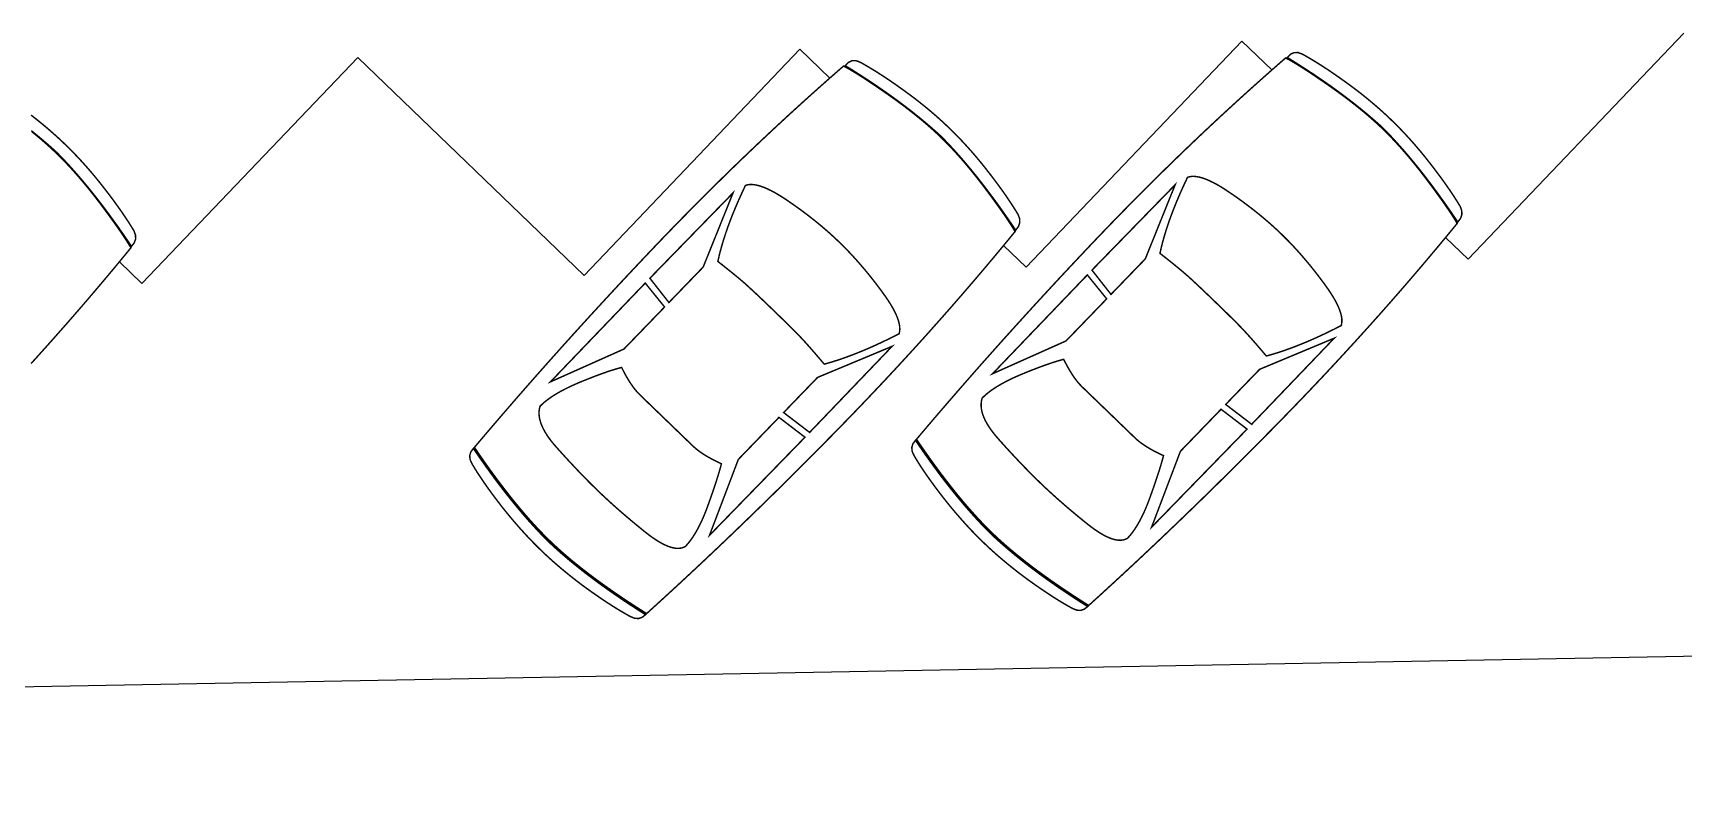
# Model space of a CAD drawing. Extents: x 346 to 515, y 162 to 297.
# Drawn here: x 414.56 to 427.01, y 176.51 to 182.15 of the extents above; entities that cross this region are included whole.
import ezdxf

# ---------------------------------------------------------------- set-up
doc = ezdxf.new("R2010")
doc.units = 0
doc.header["$LTSCALE"] = 35
for name, color, linetype in [('CAMADA_1', 7, 'CONTINUOUS'), ('LOCAÇÃO', 7, 'CONTINUOUS'), ('LPISO', 234, 'CONTINUOUS')]:
    doc.layers.add(name, color=color, linetype=linetype)

msp = doc.modelspace()

# ---------------------------------------------------------------- linework, layer by layer
at = {"layer": 'CAMADA_1', "color": 1, "linetype": 'Continuous', "const_width": 0.01109}
for points in [[(424.74125, 181.43144), (424.72469, 181.4466), (424.70792, 181.46175), (424.69094, 181.47688), (424.67376, 181.49199), (424.65637, 181.50708), (424.63877, 181.52215), (424.62097, 181.5372), (424.60296, 181.55223), (424.58475, 181.56724), (424.56633, 181.58223), (424.54772, 181.5972), (424.5289, 181.61215), (424.50988, 181.62708), (424.49066, 181.64199), (424.47124, 181.65688), (424.45162, 181.67175), (424.4318, 181.68661), (424.41178, 181.70144), (424.39157, 181.71625), (424.37116, 181.73105), (424.35055, 181.74582), (424.32975, 181.76058), (424.30875, 181.77531), (424.28756, 181.79003), (424.26618, 181.80472), (424.2446, 181.8194), (424.22283, 181.83406), (424.20087, 181.8487), (424.17872, 181.86331), (424.15639, 181.87791), (424.13385, 181.89249), (424.11114, 181.90705), (424.08823, 181.92159), (424.06514, 181.93611), (424.04186, 181.95061), (424.01839, 181.9651), (424.01839, 181.9651), (424.04217, 181.99002), (424.06893, 182.00257), (424.09884, 182.00277), (424.13208, 181.99061), (424.15144, 181.97974), (424.17119, 181.9684), (424.19131, 181.9566), (424.2118, 181.94434), (424.23266, 181.9316), (424.25388, 181.91839), (424.27546, 181.9047), (424.2974, 181.89053), (424.3197, 181.87589), (424.34235, 181.86075), (424.36534, 181.84512), (424.38869, 181.82901), (424.41237, 181.81239), (424.4364, 181.79528), (424.46077, 181.77767), (424.48247, 181.76199), (424.50397, 181.74619), (424.52527, 181.73025), (424.54637, 181.71419), (424.56727, 181.69801), (424.58798, 181.6817), (424.60847, 181.66527), (424.62876, 181.64871), (424.64885, 181.63203), (424.66873, 181.61523), (424.6884, 181.59832), (424.70786, 181.58128), (424.72712, 181.56413), (424.74616, 181.54686), (424.76499, 181.52947), (424.78361, 181.51197), (424.80201, 181.49436), (424.8204, 181.47645), (424.83864, 181.45835), (424.85674, 181.44007), (424.87472, 181.42159), (424.89255, 181.40292), (424.91026, 181.38406), (424.92784, 181.36501), (424.94529, 181.34575), (424.96262, 181.3263), (424.97983, 181.30664), (424.99692, 181.28678), (425.01388, 181.26671), (425.03074, 181.24644), (425.04748, 181.22595), (425.06411, 181.20525), (425.08063, 181.18434), (425.09704, 181.16321), (425.11549, 181.13947), (425.13343, 181.11606), (425.15086, 181.09296), (425.16778, 181.07019), (425.1842, 181.04775), (425.20012, 181.02565), (425.21554, 181.00387), (425.23046, 180.98244), (425.24489, 180.96135), (425.25884, 180.9406), (425.27229, 180.9202), (425.28527, 180.90015), (425.29776, 180.88046), (425.30977, 180.86112), (425.32131, 180.84215), (425.33294, 180.81098), (425.33393, 180.78095), (425.32411, 180.75202), (425.30333, 180.72421), (425.28753, 180.74765), (425.27176, 180.77086), (425.25599, 180.79387), (425.24024, 180.81666), (425.22451, 180.83923), (425.20878, 180.86159), (425.19307, 180.88374), (425.17738, 180.90567), (425.1617, 180.92738), (425.14602, 180.94889), (425.13036, 180.97017), (425.11471, 180.99124), (425.09908, 181.01209), (425.08344, 181.03272), (425.06783, 181.05314), (425.05221, 181.07334), (425.03661, 181.09332), (425.02102, 181.11309), (425.00543, 181.13264), (424.98985, 181.15197), (424.97428, 181.17108), (424.95872, 181.18998), (424.94316, 181.20865), (424.92761, 181.22711), (424.91206, 181.24535), (424.89652, 181.26336), (424.88098, 181.28116), (424.86544, 181.29874), (424.84991, 181.3161), (424.83438, 181.33324), (424.81886, 181.35016), (424.80333, 181.36686), (424.78781, 181.38333), (424.77229, 181.39959), (424.75677, 181.41562), (424.74125, 181.43144)], [(418.46011, 178.31733), (418.44538, 178.33167), (418.43059, 178.34632), (418.41573, 178.36126), (418.4008, 178.37651), (418.38581, 178.39206), (418.37076, 178.40791), (418.35563, 178.42406), (418.34045, 178.44052), (418.32519, 178.45728), (418.30988, 178.47433), (418.2945, 178.4917), (418.27905, 178.50936), (418.26354, 178.52733), (418.24797, 178.5456), (418.23233, 178.56417), (418.21663, 178.58305), (418.20087, 178.60223), (418.18504, 178.62171), (418.16914, 178.6415), (418.15319, 178.66159), (418.13717, 178.68198), (418.12108, 178.70268), (418.10493, 178.72368), (418.08872, 178.74499), (418.07245, 178.76659), (418.05611, 178.78851), (418.03971, 178.81073), (418.02325, 178.83325), (418.00673, 178.85607), (417.99014, 178.87921), (417.97349, 178.90264), (417.95678, 178.92638), (417.94, 178.95043), (417.92316, 178.97478), (417.90627, 178.99943), (417.88931, 179.0244), (417.88931, 179.0244), (417.90481, 179.04277), (417.92034, 179.06114), (417.9359, 179.07952), (417.95149, 179.0979), (417.9671, 179.11628), (417.98274, 179.13467), (417.99841, 179.15306), (418.0141, 179.17145), (418.02982, 179.18985), (418.04557, 179.20824), (418.06135, 179.22665), (418.07715, 179.24505), (418.09297, 179.26345), (418.10883, 179.28186), (418.12471, 179.30027), (418.14062, 179.31869), (418.15656, 179.3371), (418.17252, 179.35552), (418.1885, 179.37395), (418.20452, 179.39237), (418.22056, 179.4108), (418.23663, 179.42923), (418.25273, 179.44766), (418.26885, 179.4661), (418.285, 179.48454), (418.30117, 179.50298), (418.31738, 179.52142), (418.3336, 179.53987), (418.34986, 179.55832), (418.36614, 179.57677), (418.38245, 179.59523), (418.39878, 179.61368), (418.41515, 179.63215), (418.43153, 179.6506), (418.44795, 179.66907), (418.46439, 179.68754), (418.48086, 179.70601), (418.49735, 179.72448), (418.51388, 179.74296), (418.53042, 179.76143), (418.54699, 179.77991), (418.5636, 179.7984), (418.58022, 179.81688), (418.59688, 179.83537), (418.61356, 179.85386), (418.63026, 179.87235), (418.64699, 179.89085), (418.66376, 179.90934), (418.68054, 179.92784), (418.69735, 179.94634), (418.71419, 179.96485), (418.73106, 179.98336), (418.74795, 180.00186), (418.76486, 180.02038), (418.78181, 180.03889), (418.79878, 180.05741), (418.81578, 180.07592), (418.8328, 180.09445), (418.84985, 180.11297), (418.86692, 180.1315), (418.88403, 180.15002), (418.90116, 180.16855), (418.91831, 180.18708), (418.93549, 180.20562), (418.9527, 180.22416), (418.96993, 180.2427), (418.98719, 180.26124), (419.00448, 180.27978), (419.02179, 180.29833), (419.03913, 180.31687), (419.0565, 180.33543), (419.07388, 180.35398), (419.0913, 180.37253), (419.10874, 180.39109), (419.12622, 180.40965), (419.14371, 180.42821), (419.16123, 180.44678), (419.17878, 180.46534), (419.19635, 180.4839), (419.21395, 180.50248), (419.21395, 180.50248), (419.23115, 180.52058), (419.24835, 180.53866), (419.26556, 180.55671), (419.2828, 180.57474), (419.30005, 180.59274), (419.31731, 180.61071), (419.33459, 180.62866), (419.35188, 180.64658), (419.36919, 180.66447), (419.38651, 180.68235), (419.40384, 180.70019), (419.42119, 180.71801), (419.43856, 180.7358), (419.45593, 180.75356), (419.47333, 180.7713), (419.49074, 180.78902), (419.50816, 180.8067), (419.5256, 180.82436), (419.54305, 180.842), (419.56051, 180.85961), (419.57799, 180.87719), (419.59549, 180.89475), (419.613, 180.91228), (419.63053, 180.92978), (419.64807, 180.94726), (419.66562, 180.96472), (419.68319, 180.98214), (419.70077, 180.99954), (419.71837, 181.01692), (419.73599, 181.03427), (419.75361, 181.05159), (419.77125, 181.06889), (419.78892, 181.08616), (419.80659, 181.10341), (419.82428, 181.12063), (419.84197, 181.13782), (419.85969, 181.15499), (419.87742, 181.17214), (419.89517, 181.18925), (419.91293, 181.20634), (419.93071, 181.22341), (419.9485, 181.24045), (419.96631, 181.25746), (419.98412, 181.27445), (420.00196, 181.29141), (420.01981, 181.30834), (420.03768, 181.32526), (420.05556, 181.34214), (420.07345, 181.359), (420.09136, 181.37583), (420.10929, 181.39264), (420.12722, 181.40942), (420.14518, 181.42618), (420.16315, 181.44291), (420.18113, 181.45962), (420.19913, 181.47629), (420.21715, 181.49295), (420.23518, 181.50958), (420.25322, 181.52618), (420.27128, 181.54275), (420.28936, 181.55931), (420.30745, 181.57583), (420.32555, 181.59233), (420.34367, 181.60881), (420.3618, 181.62526), (420.37996, 181.64168), (420.39812, 181.65807), (420.4163, 181.67445), (420.43449, 181.6908), (420.4527, 181.70711), (420.47093, 181.72341), (420.48917, 181.73968), (420.50743, 181.75593), (420.52569, 181.77215), (420.54398, 181.78834), (420.56228, 181.8045), (420.5806, 181.82065), (420.59893, 181.83676), (420.61728, 181.85286), (420.63564, 181.86892), (420.65401, 181.88497), (420.67241, 181.90098), (420.67241, 181.90098), (420.68635, 181.89374), (420.70148, 181.88551), (420.71777, 181.87628), (420.73524, 181.86606), (420.75388, 181.85484), (420.77367, 181.84265), (420.79463, 181.82946), (420.81675, 181.8153), (420.84001, 181.80016), (420.86443, 181.78404), (420.89, 181.76696), (420.91671, 181.7489), (420.94456, 181.72988), (420.97356, 181.7099), (421.00368, 181.68896), (421.02668, 181.67277), (421.04936, 181.65661), (421.07173, 181.64046), (421.09378, 181.62432), (421.11552, 181.60819), (421.13695, 181.59207), (421.15806, 181.57596), (421.17886, 181.55985), (421.19935, 181.54373), (421.21952, 181.52762), (421.23938, 181.5115), (421.25892, 181.49537), (421.27816, 181.47923), (421.29707, 181.46308), (421.31568, 181.44691), (421.33397, 181.43072), (421.35195, 181.41451), (421.36961, 181.39828), (421.38696, 181.38202), (421.404, 181.36573), (421.42087, 181.34928), (421.43773, 181.3325), (421.45456, 181.31542), (421.47138, 181.29802), (421.48819, 181.28031), (421.50498, 181.2623), (421.52177, 181.24397), (421.53855, 181.22533), (421.55533, 181.20638), (421.5721, 181.18713), (421.58887, 181.16757), (421.60564, 181.1477), (421.62242, 181.12752), (421.6392, 181.10704), (421.65598, 181.08626), (421.67278, 181.06517), (421.68959, 181.04378), (421.7064, 181.02209), (421.72324, 181.00009), (421.74009, 180.9778), (421.7619, 180.94858), (421.78275, 180.92044), (421.80262, 180.89337), (421.82152, 180.86737), (421.83945, 180.84245), (421.85641, 180.81861), (421.8724, 180.79584), (421.88741, 180.77415), (421.90145, 180.75353), (421.91453, 180.73399), (421.92663, 180.71552), (421.93776, 180.69813), (421.94791, 180.68181), (421.9571, 180.66657), (421.96532, 180.6524), (421.96532, 180.6524), (421.94989, 180.63352), (421.93443, 180.61466), (421.91895, 180.59581), (421.90345, 180.57697), (421.88792, 180.55815), (421.87236, 180.53934), (421.85678, 180.52054), (421.84118, 180.50176), (421.82555, 180.48299), (421.80989, 180.46424), (421.79421, 180.4455), (421.77851, 180.42677), (421.76278, 180.40805), (421.74702, 180.38935), (421.73124, 180.37066), (421.71544, 180.35198), (421.69961, 180.33332), (421.68375, 180.31467), (421.66787, 180.29603), (421.65196, 180.27741), (421.63603, 180.2588), (421.62007, 180.24021), (421.60409, 180.22162), (421.58808, 180.20305), (421.57205, 180.1845), (421.556, 180.16595), (421.53991, 180.14742), (421.52381, 180.1289), (421.50767, 180.1104), (421.49152, 180.0919), (421.47534, 180.07342), (421.45913, 180.05496), (421.4429, 180.03651), (421.42664, 180.01807), (421.41036, 179.99964), (421.39405, 179.98122), (421.37771, 179.96282), (421.36136, 179.94443), (421.34497, 179.92606), (421.32857, 179.9077), (421.31213, 179.88935), (421.29567, 179.87101), (421.27919, 179.85268), (421.26268, 179.83437), (421.24615, 179.81607), (421.22959, 179.79778), (421.213, 179.77951), (421.19639, 179.76125), (421.17976, 179.743), (421.1631, 179.72476), (421.14641, 179.70654), (421.12971, 179.68833), (421.11297, 179.67013), (421.09621, 179.65195), (421.07943, 179.63377), (421.06262, 179.61562), (421.04578, 179.59747), (421.02892, 179.57933), (421.01204, 179.56121), (420.99513, 179.5431), (420.97819, 179.525), (420.96123, 179.50691), (420.94425, 179.48884), (420.92724, 179.47078), (420.9102, 179.45273), (420.89314, 179.43469), (420.87605, 179.41667), (420.85894, 179.39866), (420.8418, 179.38066), (420.82464, 179.36267), (420.80746, 179.3447), (420.79025, 179.32673), (420.77301, 179.30878), (420.75575, 179.29084), (420.73846, 179.27292), (420.72115, 179.255), (420.70381, 179.2371), (420.68645, 179.21921), (420.66906, 179.20133), (420.65165, 179.18347), (420.63421, 179.16562), (420.61675, 179.14777), (420.61675, 179.14777), (420.59884, 179.1295), (420.58093, 179.11126), (420.56302, 179.09305), (420.54511, 179.07485), (420.5272, 179.05669), (420.5093, 179.03855), (420.4914, 179.02044), (420.47349, 179.00236), (420.45559, 178.9843), (420.43769, 178.96627), (420.41979, 178.94826), (420.40189, 178.93028), (420.38399, 178.91233), (420.3661, 178.8944), (420.3482, 178.8765), (420.33031, 178.85863), (420.31241, 178.84078), (420.29452, 178.82296), (420.27663, 178.80516), (420.25874, 178.78739), (420.24086, 178.76965), (420.22297, 178.75194), (420.20508, 178.73425), (420.1872, 178.71659), (420.16932, 178.69895), (420.15143, 178.68135), (420.13355, 178.66376), (420.11567, 178.64621), (420.0978, 178.62868), (420.07992, 178.61118), (420.06204, 178.59371), (420.04417, 178.57626), (420.02629, 178.55884), (420.00842, 178.54144), (419.99055, 178.52408), (419.97268, 178.50674), (419.95481, 178.48942), (419.93694, 178.47213), (419.91907, 178.45487), (419.90121, 178.43764), (419.88334, 178.42044), (419.86548, 178.40326), (419.84762, 178.38611), (419.82976, 178.36898), (419.8119, 178.35188), (419.79404, 178.33481), (419.77618, 178.31777), (419.75832, 178.30075), (419.74047, 178.28377), (419.72261, 178.2668), (419.70477, 178.24987), (419.68691, 178.23296), (419.66906, 178.21608), (419.65121, 178.19923), (419.63336, 178.1824), (419.61552, 178.1656), (419.59767, 178.14883), (419.57983, 178.13209), (419.56198, 178.11537), (419.54414, 178.09868), (419.5263, 178.08202), (419.50846, 178.06539), (419.49062, 178.04878), (419.47278, 178.0322), (419.45495, 178.01565), (419.43711, 177.99912), (419.41928, 177.98263), (419.40144, 177.96615), (419.38361, 177.94972), (419.36578, 177.9333), (419.34795, 177.91691), (419.33012, 177.90055), (419.31229, 177.88422), (419.29447, 177.86792), (419.27664, 177.85164), (419.25882, 177.8354), (419.24099, 177.81917), (419.22317, 177.80298), (419.20535, 177.78682), (419.18753, 177.77068), (419.18753, 177.77068), (419.16185, 177.7869), (419.13648, 177.80306), (419.11143, 177.81916), (419.0867, 177.8352), (419.06228, 177.85118), (419.03817, 177.86711), (419.01438, 177.88297), (418.9909, 177.89878), (418.96773, 177.91452), (418.94488, 177.93021), (418.92235, 177.94584), (418.90012, 177.96141), (418.87821, 177.97692), (418.85661, 177.99237), (418.83533, 178.00776), (418.81435, 178.02309), (418.79369, 178.03836), (418.77334, 178.05358), (418.7533, 178.06874), (418.73358, 178.08383), (418.71416, 178.09887), (418.69505, 178.11385), (418.67626, 178.12876), (418.65778, 178.14362), (418.6396, 178.15842), (418.62174, 178.17317), (418.60419, 178.18785), (418.58694, 178.20247), (418.57001, 178.21704), (418.55338, 178.23154), (418.53707, 178.24598), (418.52106, 178.26037), (418.50536, 178.2747), (418.48997, 178.28897), (418.47488, 178.30318), (418.46011, 178.31733)], [(421.40828, 181.37016), (421.39172, 181.38533), (421.37495, 181.40048), (421.35797, 181.41561), (421.34079, 181.43072), (421.3234, 181.44581), (421.3058, 181.46088), (421.288, 181.47593), (421.26999, 181.49095), (421.25178, 181.50597), (421.23337, 181.52095), (421.21475, 181.53593), (421.19593, 181.55088), (421.17691, 181.56581), (421.15769, 181.58072), (421.13827, 181.59561), (421.11865, 181.61048), (421.09883, 181.62534), (421.07881, 181.64017), (421.0586, 181.65498), (421.03819, 181.66978), (421.01758, 181.68455), (420.99678, 181.6993), (420.97578, 181.71404), (420.95459, 181.72876), (420.93321, 181.74345), (420.91163, 181.75813), (420.88986, 181.77278), (420.8679, 181.78743), (420.84575, 181.80204), (420.82342, 181.81664), (420.80089, 181.83122), (420.77817, 181.84578), (420.75526, 181.86032), (420.73217, 181.87484), (420.70889, 181.88934), (420.68543, 181.90382), (420.68543, 181.90382), (420.7092, 181.92875), (420.73596, 181.9413), (420.76587, 181.9415), (420.79911, 181.92934), (420.81848, 181.91846), (420.83822, 181.90713), (420.85834, 181.89533), (420.87883, 181.88306), (420.89969, 181.87032), (420.92091, 181.85712), (420.94249, 181.84343), (420.96443, 181.82926), (420.98673, 181.81461), (421.00938, 181.79948), (421.03237, 181.78385), (421.05572, 181.76773), (421.0794, 181.75112), (421.10343, 181.73401), (421.1278, 181.71639), (421.1495, 181.70072), (421.171, 181.68491), (421.1923, 181.66898), (421.21341, 181.65292), (421.2343, 181.63674), (421.25501, 181.62043), (421.2755, 181.60399), (421.29579, 181.58744), (421.31588, 181.57076), (421.33576, 181.55396), (421.35543, 181.53704), (421.37489, 181.52001), (421.39415, 181.50286), (421.41319, 181.48559), (421.43202, 181.4682), (421.45064, 181.4507), (421.46905, 181.43309), (421.48743, 181.41518), (421.50567, 181.39708), (421.52377, 181.3788), (421.54175, 181.36032), (421.55958, 181.34165), (421.57729, 181.32279), (421.59487, 181.30374), (421.61232, 181.28448), (421.62965, 181.26502), (421.64686, 181.24537), (421.66395, 181.22551), (421.68091, 181.20544), (421.69777, 181.18517), (421.71451, 181.16468), (421.73114, 181.14398), (421.74766, 181.12307), (421.76407, 181.10194), (421.78252, 181.0782), (421.80046, 181.05478), (421.81789, 181.03169), (421.83481, 181.00892), (421.85123, 180.98648), (421.86715, 180.96438), (421.88257, 180.9426), (421.89749, 180.92117), (421.91192, 180.90008), (421.92587, 180.87933), (421.93932, 180.85893), (421.9523, 180.83888), (421.96479, 180.81918), (421.9768, 180.79985), (421.98835, 180.78087), (421.99997, 180.74971), (422.00096, 180.71967), (421.99114, 180.69075), (421.97036, 180.66294), (421.95456, 180.68638), (421.93879, 180.70959), (421.92302, 180.7326), (421.90727, 180.75538), (421.89154, 180.77796), (421.87581, 180.80032), (421.8601, 180.82247), (421.84441, 180.8444), (421.82873, 180.86611), (421.81305, 180.88761), (421.79739, 180.9089), (421.78174, 180.92996), (421.76611, 180.95081), (421.75047, 180.97145), (421.73486, 180.99187), (421.71925, 181.01207), (421.70364, 181.03205), (421.68805, 181.05182), (421.67247, 181.07137), (421.65689, 181.0907), (421.64131, 181.10981), (421.62575, 181.12871), (421.61019, 181.14738), (421.59464, 181.16584), (421.57909, 181.18407), (421.56355, 181.20209), (421.54801, 181.21989), (421.53247, 181.23747), (421.51694, 181.25483), (421.50141, 181.27197), (421.48589, 181.28889), (421.47036, 181.30558), (421.45484, 181.32206), (421.43932, 181.33832), (421.4238, 181.35435), (421.40828, 181.37016)], [(421.79308, 178.3786), (421.77835, 178.39294), (421.76356, 178.40759), (421.74869, 178.42253), (421.73377, 178.43778), (421.71878, 178.45333), (421.70372, 178.46918), (421.6886, 178.48534), (421.67342, 178.50179), (421.65816, 178.51855), (421.64285, 178.53561), (421.62747, 178.55297), (421.61202, 178.57063), (421.59651, 178.5886), (421.58094, 178.60687), (421.5653, 178.62545), (421.5496, 178.64432), (421.53384, 178.66351), (421.51801, 178.68299), (421.50211, 178.70277), (421.48616, 178.72286), (421.47014, 178.74326), (421.45405, 178.76395), (421.4379, 178.78496), (421.42169, 178.80626), (421.40542, 178.82787), (421.38908, 178.84978), (421.37268, 178.872), (421.35622, 178.89452), (421.33969, 178.91735), (421.32311, 178.94048), (421.30646, 178.96391), (421.28975, 178.98765), (421.27297, 179.0117), (421.25613, 179.03605), (421.23923, 179.0607), (421.22228, 179.08567), (421.22228, 179.08567), (421.23778, 179.10404), (421.25331, 179.12241), (421.26887, 179.14079), (421.28446, 179.15917), (421.30007, 179.17755), (421.31571, 179.19594), (421.33138, 179.21433), (421.34707, 179.23272), (421.36279, 179.25112), (421.37854, 179.26952), (421.39432, 179.28792), (421.41011, 179.30632), (421.42594, 179.32473), (421.4418, 179.34313), (421.45768, 179.36155), (421.47359, 179.37996), (421.48953, 179.39838), (421.50549, 179.4168), (421.52147, 179.43522), (421.53749, 179.45364), (421.55353, 179.47207), (421.5696, 179.4905), (421.5857, 179.50894), (421.60182, 179.52738), (421.61797, 179.54581), (421.63414, 179.56425), (421.65035, 179.5827), (421.66657, 179.60114), (421.68283, 179.61959), (421.69911, 179.63804), (421.71542, 179.6565), (421.73175, 179.67496), (421.74812, 179.69342), (421.7645, 179.71188), (421.78092, 179.73034), (421.79736, 179.74881), (421.81383, 179.76728), (421.83032, 179.78575), (421.84684, 179.80423), (421.86339, 179.82271), (421.87996, 179.84118), (421.89657, 179.85967), (421.91319, 179.87815), (421.92985, 179.89664), (421.94653, 179.91513), (421.96323, 179.93362), (421.97996, 179.95212), (421.99673, 179.97061), (422.01351, 179.98912), (422.03032, 180.00762), (422.04716, 180.02612), (422.06403, 180.04463), (422.08092, 180.06314), (422.09783, 180.08165), (422.11478, 180.10016), (422.13175, 180.11868), (422.14875, 180.1372), (422.16577, 180.15572), (422.18282, 180.17424), (422.19989, 180.19277), (422.217, 180.21129), (422.23412, 180.22983), (422.25128, 180.24836), (422.26846, 180.26689), (422.28567, 180.28543), (422.3029, 180.30397), (422.32016, 180.32251), (422.33745, 180.34106), (422.35476, 180.3596), (422.3721, 180.37815), (422.38946, 180.3967), (422.40685, 180.41525), (422.42427, 180.43381), (422.44171, 180.45236), (422.45918, 180.47092), (422.47668, 180.48948), (422.4942, 180.50805), (422.51175, 180.52661), (422.52932, 180.54518), (422.54692, 180.56375), (422.54692, 180.56375), (422.56411, 180.58185), (422.58132, 180.59993), (422.59853, 180.61798), (422.61577, 180.63601), (422.63302, 180.65401), (422.65028, 180.67198), (422.66756, 180.68993), (422.68485, 180.70785), (422.70215, 180.72575), (422.71948, 180.74362), (422.73681, 180.76146), (422.75416, 180.77928), (422.77153, 180.79707), (422.7889, 180.81484), (422.8063, 180.83257), (422.82371, 180.85029), (422.84113, 180.86798), (422.85857, 180.88564), (422.87602, 180.90327), (422.89348, 180.92088), (422.91096, 180.93846), (422.92846, 180.95602), (422.94597, 180.97355), (422.96349, 180.99105), (422.98104, 181.00853), (422.99859, 181.02599), (423.01616, 181.04341), (423.03374, 181.06082), (423.05134, 181.07819), (423.06895, 181.09554), (423.08658, 181.11286), (423.10422, 181.13016), (423.12188, 181.14743), (423.13956, 181.16468), (423.15725, 181.1819), (423.17494, 181.19909), (423.19266, 181.21626), (423.21039, 181.23341), (423.22814, 181.25052), (423.2459, 181.26761), (423.26368, 181.28468), (423.28147, 181.30172), (423.29927, 181.31873), (423.31709, 181.33572), (423.33493, 181.35268), (423.35278, 181.36962), (423.37065, 181.38653), (423.38853, 181.40341), (423.40642, 181.42027), (423.42433, 181.4371), (423.44226, 181.45391), (423.46019, 181.47069), (423.47815, 181.48745), (423.49612, 181.50418), (423.5141, 181.52089), (423.5321, 181.53757), (423.55012, 181.55422), (423.56814, 181.57085), (423.58619, 181.58745), (423.60425, 181.60403), (423.62232, 181.62058), (423.64042, 181.6371), (423.65852, 181.6536), (423.67664, 181.67008), (423.69477, 181.68653), (423.71293, 181.70295), (423.73109, 181.71935), (423.74927, 181.73572), (423.76746, 181.75207), (423.78567, 181.76839), (423.8039, 181.78468), (423.82214, 181.80095), (423.8404, 181.8172), (423.85866, 181.83342), (423.87695, 181.84961), (423.89525, 181.86578), (423.91357, 181.88192), (423.9319, 181.89804), (423.95025, 181.91413), (423.96861, 181.9302), (423.98698, 181.94624), (424.00538, 181.96225), (424.00538, 181.96225), (424.01932, 181.95502), (424.03445, 181.94678), (424.05074, 181.93755), (424.06821, 181.92733), (424.08685, 181.91612), (424.10664, 181.90392), (424.1276, 181.89073), (424.14972, 181.87657), (424.17298, 181.86143), (424.1974, 181.84532), (424.22297, 181.82823), (424.24968, 181.81017), (424.27753, 181.79115), (424.30653, 181.77117), (424.33665, 181.75023), (424.35965, 181.73405), (424.38233, 181.71788), (424.4047, 181.70173), (424.42675, 181.68559), (424.44849, 181.66947), (424.46992, 181.65335), (424.49103, 181.63723), (424.51183, 181.62112), (424.53232, 181.60501), (424.55249, 181.58889), (424.57235, 181.57277), (424.59189, 181.55664), (424.61112, 181.5405), (424.63004, 181.52435), (424.64865, 181.50818), (424.66694, 181.49199), (424.68492, 181.47579), (424.70258, 181.45955), (424.71993, 181.4433), (424.73697, 181.42701), (424.75384, 181.41055), (424.7707, 181.39378), (424.78753, 181.37669), (424.80435, 181.35929), (424.82116, 181.34159), (424.83795, 181.32357), (424.85474, 181.30524), (424.87152, 181.2866), (424.8883, 181.26765), (424.90507, 181.2484), (424.92184, 181.22884), (424.93861, 181.20897), (424.95539, 181.1888), (424.97217, 181.16831), (424.98895, 181.14753), (425.00575, 181.12644), (425.02256, 181.10506), (425.03937, 181.08336), (425.05621, 181.06137), (425.07306, 181.03907), (425.09487, 181.00985), (425.11572, 180.98171), (425.13559, 180.95464), (425.15449, 180.92864), (425.17242, 180.90373), (425.18938, 180.87988), (425.20537, 180.85711), (425.22038, 180.83542), (425.23442, 180.8148), (425.2475, 180.79526), (425.2596, 180.77679), (425.27073, 180.7594), (425.28088, 180.74308), (425.29007, 180.72784), (425.29829, 180.71367), (425.29829, 180.71367), (425.28285, 180.69479), (425.2674, 180.67593), (425.25192, 180.65708), (425.23641, 180.63825), (425.22089, 180.61942), (425.20533, 180.60061), (425.18975, 180.58182), (425.17415, 180.56304), (425.15852, 180.54427), (425.14286, 180.52551), (425.12718, 180.50677), (425.11148, 180.48804), (425.09575, 180.46932), (425.07999, 180.45062), (425.06421, 180.43193), (425.04841, 180.41326), (425.03258, 180.39459), (425.01672, 180.37594), (425.00084, 180.35731), (424.98493, 180.33869), (424.969, 180.32008), (424.95304, 180.30148), (424.93706, 180.28289), (424.92105, 180.26432), (424.90502, 180.24577), (424.88897, 180.22722), (424.87288, 180.20869), (424.85677, 180.19017), (424.84064, 180.17167), (424.82449, 180.15318), (424.80831, 180.1347), (424.7921, 180.11623), (424.77587, 180.09778), (424.75961, 180.07934), (424.74333, 180.06091), (424.72702, 180.0425), (424.71068, 180.0241), (424.69433, 180.00571), (424.67794, 179.98733), (424.66154, 179.96897), (424.6451, 179.95062), (424.62864, 179.93228), (424.61216, 179.91396), (424.59565, 179.89564), (424.57912, 179.87734), (424.56255, 179.85906), (424.54597, 179.84079), (424.52936, 179.82252), (424.51273, 179.80427), (424.49607, 179.78604), (424.47938, 179.76781), (424.46268, 179.7496), (424.44594, 179.73141), (424.42918, 179.71322), (424.4124, 179.69505), (424.39559, 179.67689), (424.37875, 179.65874), (424.36189, 179.6406), (424.34501, 179.62248), (424.3281, 179.60437), (424.31116, 179.58627), (424.2942, 179.56818), (424.27722, 179.55011), (424.26021, 179.53205), (424.24317, 179.514), (424.22611, 179.49597), (424.20902, 179.47794), (424.19191, 179.45993), (424.17477, 179.44193), (424.15761, 179.42394), (424.14042, 179.40597), (424.12322, 179.38801), (424.10598, 179.37005), (424.08872, 179.35212), (424.07143, 179.33419), (424.05412, 179.31628), (424.03678, 179.29837), (424.01942, 179.28049), (424.00203, 179.26261), (423.98462, 179.24474), (423.96718, 179.22689), (423.94972, 179.20905), (423.94972, 179.20905), (423.93181, 179.19078), (423.9139, 179.17253), (423.89599, 179.15432), (423.87808, 179.13613), (423.86017, 179.11797), (423.84227, 179.09983), (423.82437, 179.08172), (423.80646, 179.06363), (423.78856, 179.04557), (423.77066, 179.02754), (423.75276, 179.00953), (423.73486, 178.99155), (423.71696, 178.9736), (423.69907, 178.95567), (423.68117, 178.93777), (423.66328, 178.9199), (423.64538, 178.90205), (423.62749, 178.88423), (423.6096, 178.86644), (423.59171, 178.84867), (423.57383, 178.83093), (423.55594, 178.81321), (423.53805, 178.79552), (423.52017, 178.77786), (423.50229, 178.76022), (423.4844, 178.74262), (423.46652, 178.72504), (423.44864, 178.70748), (423.43077, 178.68995), (423.41289, 178.67245), (423.39501, 178.65498), (423.37714, 178.63753), (423.35926, 178.62011), (423.34139, 178.60272), (423.32352, 178.58535), (423.30565, 178.56801), (423.28778, 178.5507), (423.26991, 178.53341), (423.25204, 178.51615), (423.23418, 178.49892), (423.21631, 178.48171), (423.19845, 178.46453), (423.18059, 178.44738), (423.16273, 178.43025), (423.14487, 178.41316), (423.12701, 178.39609), (423.10915, 178.37904), (423.09129, 178.36203), (423.07344, 178.34504), (423.05558, 178.32808), (423.03774, 178.31114), (423.01988, 178.29423), (423.00203, 178.27735), (422.98418, 178.2605), (422.96633, 178.24367), (422.94849, 178.22688), (422.93064, 178.2101), (422.9128, 178.19336), (422.89495, 178.17664), (422.87711, 178.15995), (422.85927, 178.14329), (422.84143, 178.12666), (422.82359, 178.11005), (422.80575, 178.09347), (422.78792, 178.07692), (422.77008, 178.0604), (422.75224, 178.0439), (422.73441, 178.02743), (422.71658, 178.01099), (422.69875, 177.99457), (422.68092, 177.97818), (422.66309, 177.96183), (422.64526, 177.9455), (422.62744, 177.92919), (422.60961, 177.91291), (422.59179, 177.89667), (422.57396, 177.88044), (422.55614, 177.86425), (422.53832, 177.84809), (422.5205, 177.83195), (422.5205, 177.83195), (422.49482, 177.84817), (422.46945, 177.86433), (422.4444, 177.88043), (422.41967, 177.89647), (422.39524, 177.91245), (422.37114, 177.92838), (422.34735, 177.94424), (422.32387, 177.96005), (422.3007, 177.97579), (422.27785, 177.99148), (422.25531, 178.00711), (422.23309, 178.02268), (422.21118, 178.03819), (422.18958, 178.05364), (422.1683, 178.06903), (422.14732, 178.08436), (422.12666, 178.09964), (422.10631, 178.11485), (422.08627, 178.13001), (422.06654, 178.1451), (422.04713, 178.16014), (422.02802, 178.17512), (422.00923, 178.19004), (421.99075, 178.20489), (421.97257, 178.2197), (421.95471, 178.23444), (421.93716, 178.24912), (421.91991, 178.26374), (421.90298, 178.27831), (421.88635, 178.29281), (421.87003, 178.30726), (421.85403, 178.32165), (421.83833, 178.33597), (421.82294, 178.35024), (421.80785, 178.36445), (421.79308, 178.3786)], [(414.54747, 181.53038), (414.56837, 181.51419), (414.58907, 181.49788), (414.60956, 181.48145), (414.62985, 181.46489), (414.64994, 181.44822), (414.66982, 181.43142), (414.68949, 181.4145), (414.70895, 181.39746), (414.72821, 181.38031), (414.74725, 181.36304), (414.76608, 181.34565), (414.7847, 181.32816), (414.80311, 181.31054), (414.82149, 181.29263), (414.83973, 181.27453), (414.85784, 181.25625), (414.87581, 181.23777), (414.89364, 181.21911), (414.91135, 181.20025), (414.92893, 181.18119), (414.94638, 181.16194), (414.96371, 181.14248), (414.98092, 181.12283), (414.99801, 181.10296), (415.01497, 181.08289), (415.03183, 181.06262), (415.04857, 181.04213), (415.0652, 181.02144), (415.08172, 181.00052), (415.09813, 180.97939), (415.11658, 180.95566), (415.13452, 180.93224), (415.15195, 180.90914), (415.16887, 180.88638), (415.1853, 180.86394), (415.20121, 180.84183), (415.21663, 180.82006), (415.23155, 180.79862), (415.24599, 180.77753), (415.25993, 180.75678), (415.27338, 180.73638), (415.28636, 180.71633), (415.29885, 180.69664), (415.31087, 180.6773), (415.32241, 180.65833), (415.33403, 180.62717), (415.33502, 180.59713), (415.3252, 180.56821), (415.30442, 180.5404), (415.28863, 180.56383), (415.27285, 180.58705), (415.25708, 180.61005), (415.24133, 180.63284), (415.2256, 180.65542), (415.20988, 180.67778), (415.19417, 180.69992), (415.17847, 180.72185), (415.16279, 180.74357), (415.14711, 180.76507), (415.13145, 180.78635), (415.11581, 180.80742), (415.10017, 180.82827), (415.08453, 180.8489), (415.06892, 180.86932), (415.05331, 180.88952), (415.0377, 180.90951), (415.02211, 180.92927), (415.00653, 180.94882), (414.99095, 180.96815), (414.97537, 180.98727), (414.95981, 181.00616), (414.94425, 181.02484), (414.9287, 181.04329), (414.91315, 181.06153), (414.89761, 181.07955), (414.88207, 181.09735), (414.86653, 181.11492), (414.851, 181.13229), (414.83548, 181.14942), (414.81995, 181.16634), (414.80442, 181.18304), (414.7889, 181.19951), (414.77338, 181.21577), (414.75786, 181.2318), (414.74234, 181.24762)], [(414.55358, 181.40507), (414.57344, 181.38895), (414.59298, 181.37282), (414.61222, 181.35669), (414.63113, 181.34053), (414.64974, 181.32436), (414.66803, 181.30818), (414.68601, 181.29197), (414.70367, 181.27574), (414.72102, 181.25948), (414.73806, 181.24319), (414.75493, 181.22673), (414.77179, 181.20996), (414.78862, 181.19288), (414.80544, 181.17548), (414.82225, 181.15777), (414.83904, 181.13975), (414.85583, 181.12142), (414.87261, 181.10278), (414.88939, 181.08384), (414.90616, 181.06458), (414.92293, 181.04502), (414.9397, 181.02515), (414.95648, 181.00498), (414.97326, 180.9845), (414.99005, 180.96372), (415.00684, 180.94263), (415.02365, 180.92124), (415.04047, 180.89954), (415.0573, 180.87755), (415.07415, 180.85525), (415.09596, 180.82603), (415.11681, 180.79789), (415.13668, 180.77082), (415.15558, 180.74483), (415.17351, 180.71991), (415.19047, 180.69607), (415.20646, 180.6733), (415.22147, 180.6516), (415.23551, 180.63099), (415.24859, 180.61144), (415.26069, 180.59297), (415.27182, 180.57558), (415.28197, 180.55926), (415.29116, 180.54402), (415.29938, 180.52985), (415.29938, 180.52985), (415.28395, 180.51098), (415.26849, 180.49211), (415.25301, 180.47327), (415.23751, 180.45443), (415.22198, 180.4356), (415.20642, 180.41679), (415.19084, 180.398), (415.17524, 180.37922), (415.15961, 180.36045), (415.14395, 180.34169), (415.12827, 180.32295), (415.11257, 180.30422), (415.09684, 180.28551), (415.08108, 180.2668), (415.0653, 180.24811), (415.0495, 180.22944), (415.03367, 180.21078), (415.01781, 180.19213), (415.00193, 180.17349), (414.98602, 180.15487), (414.97009, 180.13626), (414.95413, 180.11766), (414.93815, 180.09908), (414.92215, 180.08051), (414.90611, 180.06195), (414.89006, 180.04341), (414.87398, 180.02487), (414.85787, 180.00636), (414.84174, 179.98785), (414.82558, 179.96936), (414.8094, 179.95088), (414.79319, 179.93241), (414.77696, 179.91396), (414.7607, 179.89552), (414.74442, 179.8771), (414.72811, 179.85868), (414.71178, 179.84028), (414.69542, 179.82189), (414.67903, 179.80351), (414.66263, 179.78515), (414.64619, 179.7668), (414.62974, 179.74846), (414.61325, 179.73014), (414.59674, 179.71183), (414.58021, 179.69353), (414.56365, 179.67524), (414.54706, 179.65697)], [(414.74234, 181.24762), (414.72578, 181.26278), (414.70901, 181.27794), (414.69203, 181.29306), (414.67485, 181.30817), (414.65746, 181.32326), (414.63986, 181.33833), (414.62206, 181.35338), (414.60405, 181.36841), (414.58584, 181.38342), (414.56743, 181.39841), (414.54881, 181.41338)], [(420.14257, 180.05952), (420.17044, 180.03256), (420.19661, 180.00713), (420.22111, 179.98322), (420.24394, 179.96081), (420.26511, 179.93991), (420.28463, 179.92049), (420.30252, 179.90254), (420.31879, 179.88607), (420.33344, 179.87104), (420.34648, 179.85747), (420.35932, 179.84384), (420.37332, 179.82867), (420.38849, 179.81196), (420.40483, 179.79373), (420.42232, 179.77396), (420.44096, 179.75267), (420.46074, 179.72986), (420.48167, 179.70555), (420.50373, 179.67972), (420.52692, 179.65239), (420.54814, 179.65826), (420.56956, 179.66445), (420.59117, 179.67095), (420.61296, 179.67778), (420.63495, 179.68493), (420.65713, 179.6924), (420.6795, 179.70019), (420.70207, 179.70831), (420.72483, 179.71674), (420.74779, 179.72549), (420.77096, 179.73457), (420.79432, 179.74397), (420.81789, 179.75369), (420.84166, 179.76372), (420.86564, 179.77408), (420.88983, 179.78476), (420.91422, 179.79577), (420.93883, 179.80709), (420.96365, 179.81874), (420.98868, 179.8307), (421.01393, 179.84299), (421.03939, 179.8556), (421.06507, 179.86853), (421.09098, 179.88178), (421.09483, 179.89746), (421.09645, 179.91454), (421.09583, 179.93304), (421.09297, 179.95296), (421.08784, 179.97429), (421.08045, 179.99704), (421.07078, 180.0212), (421.05882, 180.04677), (421.04456, 180.07375), (421.028, 180.10216), (421.00912, 180.13197), (420.98792, 180.1632), (420.96438, 180.19584), (420.94772, 180.2185), (420.93099, 180.24087), (420.9142, 180.26292), (420.89735, 180.28467), (420.88044, 180.30611), (420.86348, 180.32724), (420.84646, 180.34806), (420.82939, 180.36857), (420.81227, 180.38877), (420.79511, 180.40866), (420.7779, 180.42824), (420.76065, 180.4475), (420.74337, 180.46645), (420.72604, 180.48508), (420.70868, 180.5034), (420.69129, 180.5214), (420.67386, 180.53909), (420.65641, 180.55645), (420.63893, 180.5735), (420.63893, 180.5735), (420.62102, 180.59063), (420.60284, 180.60767), (420.58438, 180.62464), (420.56563, 180.64154), (420.54661, 180.65836), (420.5273, 180.6751), (420.5077, 180.69178), (420.48781, 180.70838), (420.46763, 180.72491), (420.44716, 180.74137), (420.42638, 180.75776), (420.40531, 180.77408), (420.38394, 180.79034), (420.36226, 180.80652), (420.34028, 180.82264), (420.31799, 180.83869), (420.29539, 180.85468), (420.27248, 180.8706), (420.24925, 180.88645), (420.24925, 180.88645), (420.216, 180.90866), (420.18421, 180.9286), (420.1539, 180.94629), (420.12506, 180.96173), (420.09771, 180.97492), (420.07184, 180.98588), (420.04746, 180.9946), (420.02458, 181.0011), (420.0032, 181.00537), (419.98332, 181.00742), (419.96495, 181.00725), (419.94809, 181.00488), (419.93275, 181.0003), (419.92, 180.97352), (419.90761, 180.947), (419.89558, 180.92074), (419.88391, 180.89474), (419.87259, 180.86899), (419.86163, 180.8435), (419.85103, 180.81826), (419.84078, 180.79327), (419.83089, 180.76854), (419.82135, 180.74405), (419.81217, 180.71981), (419.80334, 180.69582), (419.79487, 180.67208), (419.78675, 180.64858), (419.77899, 180.62533), (419.77157, 180.60232), (419.76451, 180.57956), (419.75781, 180.55703), (419.75145, 180.53475), (419.74545, 180.5127), (419.73979, 180.49089), (419.73449, 180.46932), (419.72954, 180.44798), (419.72494, 180.42688), (419.75523, 180.40308), (419.78369, 180.38054), (419.8103, 180.35928), (419.83507, 180.3393), (419.85798, 180.3206), (419.87901, 180.3032), (419.89818, 180.2871), (419.91547, 180.27231), (419.93087, 180.25884), (419.94494, 180.24622), (419.9606, 180.23197), (419.97785, 180.21608), (419.99668, 180.19857), (420.01709, 180.17942), (420.03907, 180.15866), (420.06261, 180.13628), (420.08771, 180.1123), (420.11437, 180.08671), (420.14257, 180.05952)], [(423.17259, 181.00593), (422.54521, 180.36159), (422.68868, 180.17852), (422.94713, 180.44614), (423.17259, 181.00593)], [(423.47554, 180.1208), (423.50341, 180.09384), (423.52958, 180.06841), (423.55408, 180.04449), (423.57691, 180.02209), (423.59808, 180.00118), (423.6176, 179.98176), (423.63549, 179.96382), (423.65176, 179.94734), (423.6664, 179.93232), (423.67945, 179.91874), (423.69228, 179.90512), (423.70629, 179.88995), (423.72146, 179.87324), (423.7378, 179.855), (423.75529, 179.83523), (423.77393, 179.81395), (423.79371, 179.79114), (423.81464, 179.76682), (423.8367, 179.74099), (423.85989, 179.71367), (423.88111, 179.71953), (423.90253, 179.72572), (423.92414, 179.73223), (423.94593, 179.73906), (423.96792, 179.7462), (423.9901, 179.75368), (424.01247, 179.76147), (424.03504, 179.76958), (424.0578, 179.77801), (424.08076, 179.78677), (424.10393, 179.79584), (424.12729, 179.80524), (424.15086, 179.81496), (424.17463, 179.825), (424.19861, 179.83535), (424.22279, 179.84604), (424.24719, 179.85704), (424.2718, 179.86836), (424.29662, 179.88001), (424.32165, 179.89198), (424.3469, 179.90426), (424.37236, 179.91687), (424.39804, 179.92981), (424.42395, 179.94306), (424.4278, 179.95873), (424.42942, 179.97581), (424.4288, 179.99432), (424.42594, 180.01423), (424.42081, 180.03556), (424.41342, 180.05831), (424.40375, 180.08247), (424.39179, 180.10804), (424.37753, 180.13503), (424.36097, 180.16343), (424.34209, 180.19324), (424.32089, 180.22447), (424.29735, 180.25711), (424.28069, 180.27978), (424.26396, 180.30214), (424.24717, 180.3242), (424.23032, 180.34594), (424.21341, 180.36738), (424.19645, 180.38851), (424.17943, 180.40933), (424.16236, 180.42984), (424.14524, 180.45004), (424.12808, 180.46993), (424.11087, 180.48951), (424.09362, 180.50877), (424.07634, 180.52772), (424.05901, 180.54635), (424.04165, 180.56467), (424.02425, 180.58267), (424.00683, 180.60036), (423.98938, 180.61773), (423.9719, 180.63477), (423.9719, 180.63477), (423.95399, 180.6519), (423.93581, 180.66894), (423.91735, 180.68591), (423.8986, 180.70281), (423.87958, 180.71963), (423.86027, 180.73638), (423.84067, 180.75305), (423.82078, 180.76965), (423.8006, 180.78618), (423.78013, 180.80264), (423.75935, 180.81903), (423.73828, 180.83536), (423.71691, 180.85161), (423.69523, 180.86779), (423.67325, 180.88391), (423.65096, 180.89996), (423.62836, 180.91595), (423.60544, 180.93187), (423.58222, 180.94773), (423.58222, 180.94773), (423.54897, 180.96993), (423.51718, 180.98987), (423.48687, 181.00756), (423.45803, 181.023), (423.43068, 181.0362), (423.40481, 181.04716), (423.38043, 181.05588), (423.35755, 181.06237), (423.33617, 181.06664), (423.31629, 181.06869), (423.29791, 181.06853), (423.28106, 181.06615), (423.26572, 181.06157), (423.25297, 181.03479), (423.24058, 181.00828), (423.22855, 180.98202), (423.21688, 180.95601), (423.20556, 180.93027), (423.1946, 180.90477), (423.184, 180.87953), (423.17375, 180.85455), (423.16386, 180.82981), (423.15432, 180.80532), (423.14514, 180.78108), (423.13631, 180.7571), (423.12784, 180.73336), (423.11972, 180.70986), (423.11196, 180.68661), (423.10454, 180.6636), (423.09748, 180.64083), (423.09078, 180.61831), (423.08442, 180.59602), (423.07842, 180.57397), (423.07276, 180.55216), (423.06746, 180.53059), (423.06251, 180.50925), (423.05791, 180.48815), (423.0882, 180.46435), (423.11666, 180.44181), (423.14327, 180.42055), (423.16804, 180.40057), (423.19095, 180.38188), (423.21198, 180.36448), (423.23115, 180.34838), (423.24844, 180.33358), (423.26384, 180.32011), (423.27791, 180.3075), (423.29357, 180.29325), (423.31082, 180.27736), (423.32965, 180.25984), (423.35006, 180.2407), (423.37204, 180.21993), (423.39558, 180.19756), (423.42068, 180.17357), (423.44734, 180.14798), (423.47554, 180.1208)], [(419.83962, 180.94465), (419.21224, 180.30032), (419.35571, 180.11724), (419.61416, 180.38486), (419.83962, 180.94465)], [(419.01682, 179.76632), (419.3232, 180.08357), (419.17716, 180.26399), (418.46267, 179.51881), (419.01682, 179.76632)], [(422.34979, 179.82759), (422.65616, 180.14485), (422.51013, 180.32526), (421.79564, 179.58008), (422.34979, 179.82759)], [(423.80936, 179.61346), (423.55348, 179.3485), (423.74951, 179.19858), (424.37158, 179.84805), (423.80936, 179.61346)], [(420.47639, 179.55219), (420.22051, 179.28723), (420.41654, 179.13731), (421.03861, 179.78678), (420.47639, 179.55219)], [(418.82381, 178.69394), (418.83995, 178.67846), (418.85647, 178.66279), (418.87336, 178.64696), (418.89064, 178.63095), (418.9083, 178.61477), (418.92635, 178.59841), (418.94479, 178.58188), (418.96362, 178.56517), (418.98285, 178.54828), (419.00247, 178.53122), (419.0225, 178.51397), (419.04293, 178.49654), (419.06377, 178.47894), (419.08502, 178.46115), (419.10668, 178.44318), (419.12875, 178.42502), (419.15125, 178.40668), (419.17416, 178.38816), (419.20533, 178.36386), (419.23521, 178.34216), (419.26382, 178.32304), (419.29114, 178.30654), (419.31718, 178.29264), (419.34193, 178.28137), (419.36541, 178.27273), (419.3876, 178.26674), (419.40851, 178.26339), (419.42813, 178.26271), (419.44646, 178.2647), (419.46352, 178.26937), (419.47929, 178.27673), (419.47929, 178.27673), (419.49306, 178.29171), (419.5067, 178.30801), (419.5202, 178.32565), (419.53356, 178.34461), (419.54677, 178.3649), (419.55981, 178.38652), (419.57268, 178.40946), (419.58536, 178.43374), (419.59786, 178.45934), (419.61015, 178.48626), (419.62223, 178.51451), (419.63409, 178.54409), (419.64572, 178.57499), (419.65698, 178.60607), (419.66773, 178.63618), (419.67796, 178.6653), (419.68768, 178.69343), (419.69688, 178.72057), (419.70556, 178.7467), (419.71371, 178.77182), (419.72135, 178.79593), (419.72845, 178.81901), (419.73502, 178.84106), (419.74107, 178.86206), (419.74658, 178.88202), (419.75155, 178.90093), (419.75155, 178.90093), (419.72006, 178.91574), (419.69055, 178.93052), (419.66301, 178.94528), (419.63743, 178.95999), (419.6138, 178.97468), (419.59209, 178.98934), (419.5723, 179.00397), (419.55441, 179.01857), (419.53841, 179.03313), (419.52421, 179.04684), (419.50873, 179.06179), (419.49197, 179.07798), (419.47391, 179.09542), (419.45456, 179.11411), (419.4339, 179.13406), (419.41194, 179.15527), (419.38866, 179.17775), (419.36406, 179.2015), (419.33814, 179.22653), (419.31244, 179.25136), (419.28796, 179.275), (419.26471, 179.29745), (419.24271, 179.3187), (419.22194, 179.33875), (419.20243, 179.35759), (419.18417, 179.37523), (419.16717, 179.39164), (419.15144, 179.40684), (419.13698, 179.4208), (419.13698, 179.4208), (419.12186, 179.43629), (419.10667, 179.45364), (419.09141, 179.47286), (419.07609, 179.49396), (419.06073, 179.51692), (419.04535, 179.54176), (419.02996, 179.56846), (419.01457, 179.59704), (418.9992, 179.62749), (418.97991, 179.62241), (418.95968, 179.61667), (418.9385, 179.61027), (418.91638, 179.60323), (418.89333, 179.59556), (418.86934, 179.58725), (418.84441, 179.57833), (418.81855, 179.56878), (418.79177, 179.55863), (418.76405, 179.54787), (418.73542, 179.53652), (418.70585, 179.52459), (418.67537, 179.51207), (418.64526, 179.49902), (418.61639, 179.48586), (418.58878, 179.47261), (418.56245, 179.45925), (418.53738, 179.44579), (418.5136, 179.43222), (418.49113, 179.41856), (418.46995, 179.4048), (418.45009, 179.39094), (418.43156, 179.37697), (418.41435, 179.36291), (418.3985, 179.34874), (418.38399, 179.33447), (418.3794, 179.31579), (418.37692, 179.29653), (418.37656, 179.2767), (418.37832, 179.25629), (418.38219, 179.2353), (418.38818, 179.21373), (418.39629, 179.19159), (418.40651, 179.16887), (418.41885, 179.14557), (418.43331, 179.1217), (418.44989, 179.09726), (418.46858, 179.07223), (418.48939, 179.04663), (418.51231, 179.02045), (418.51231, 179.02045), (418.53184, 178.99866), (418.55121, 178.9772), (418.57044, 178.95605), (418.58952, 178.93523), (418.60844, 178.91473), (418.62721, 178.89456), (418.64584, 178.8747), (418.66431, 178.85517), (418.68263, 178.83597), (418.70081, 178.81709), (418.71883, 178.79853), (418.73671, 178.78029), (418.75443, 178.76237), (418.772, 178.74478), (418.78942, 178.72751), (418.80669, 178.71057), (418.82381, 178.69394)], [(422.15678, 178.75522), (422.17292, 178.73973), (422.18944, 178.72406), (422.20633, 178.70823), (422.22361, 178.69222), (422.24127, 178.67604), (422.25932, 178.65968), (422.27776, 178.64315), (422.29659, 178.62644), (422.31582, 178.60955), (422.33544, 178.59249), (422.35547, 178.57524), (422.3759, 178.55782), (422.39674, 178.54021), (422.41799, 178.52242), (422.43965, 178.50445), (422.46172, 178.48629), (422.48422, 178.46795), (422.50713, 178.44943), (422.5383, 178.42514), (422.56818, 178.40343), (422.59679, 178.38432), (422.62411, 178.36781), (422.65015, 178.35391), (422.6749, 178.34264), (422.69838, 178.33401), (422.72057, 178.32801), (422.74147, 178.32467), (422.76109, 178.32398), (422.77943, 178.32597), (422.79649, 178.33064), (422.81226, 178.338), (422.81226, 178.338), (422.82603, 178.35298), (422.83967, 178.36929), (422.85317, 178.38692), (422.86653, 178.40589), (422.87974, 178.42618), (422.89278, 178.44779), (422.90565, 178.47074), (422.91833, 178.49501), (422.93083, 178.52061), (422.94312, 178.54753), (422.9552, 178.57578), (422.96706, 178.60536), (422.97869, 178.63626), (422.98995, 178.66734), (423.0007, 178.69745), (423.01093, 178.72657), (423.02065, 178.7547), (423.02985, 178.78184), (423.03853, 178.80798), (423.04668, 178.8331), (423.05432, 178.8572), (423.06142, 178.88028), (423.06799, 178.90233), (423.07404, 178.92333), (423.07955, 178.94329), (423.08452, 178.9622), (423.08452, 178.9622), (423.05303, 178.97701), (423.02352, 178.99179), (422.99598, 179.00655), (422.9704, 179.02127), (422.94677, 179.03596), (422.92506, 179.05061), (422.90527, 179.06525), (422.88738, 179.07984), (422.87138, 179.0944), (422.85718, 179.10812), (422.8417, 179.12306), (422.82494, 179.13925), (422.80688, 179.15669), (422.78753, 179.17538), (422.76687, 179.19533), (422.7449, 179.21654), (422.72163, 179.23902), (422.69703, 179.26277), (422.67111, 179.28781), (422.64541, 179.31263), (422.62093, 179.33627), (422.59768, 179.35872), (422.57568, 179.37997), (422.55491, 179.40002), (422.5354, 179.41887), (422.51714, 179.4365), (422.50014, 179.45291), (422.48441, 179.46811), (422.46995, 179.48207), (422.46995, 179.48207), (422.45483, 179.49756), (422.43964, 179.51491), (422.42438, 179.53413), (422.40906, 179.55523), (422.3937, 179.57819), (422.37832, 179.60303), (422.36293, 179.62973), (422.34754, 179.65831), (422.33217, 179.68876), (422.31288, 179.68368), (422.29265, 179.67794), (422.27147, 179.67154), (422.24935, 179.66451), (422.2263, 179.65683), (422.20231, 179.64853), (422.17738, 179.6396), (422.15152, 179.63005), (422.12474, 179.6199), (422.09702, 179.60914), (422.06839, 179.5978), (422.03882, 179.58586), (422.00834, 179.57334), (421.97823, 179.56029), (421.94936, 179.54714), (421.92175, 179.53388), (421.89542, 179.52052), (421.87035, 179.50706), (421.84657, 179.4935), (421.8241, 179.47984), (421.80292, 179.46607), (421.78306, 179.45221), (421.76453, 179.43824), (421.74732, 179.42418), (421.73147, 179.41001), (421.71696, 179.39575), (421.71236, 179.37706), (421.70989, 179.35781), (421.70953, 179.33797), (421.71129, 179.31756), (421.71516, 179.29657), (421.72115, 179.27501), (421.72926, 179.25286), (421.73948, 179.23014), (421.75182, 179.20685), (421.76628, 179.18298), (421.78286, 179.15853), (421.80155, 179.1335), (421.82236, 179.1079), (421.84528, 179.08172), (421.84528, 179.08172), (421.86481, 179.05994), (421.88418, 179.03847), (421.90341, 179.01733), (421.92249, 178.9965), (421.94141, 178.976), (421.96018, 178.95583), (421.97881, 178.93598), (421.99728, 178.91645), (422.0156, 178.89724), (422.03378, 178.87836), (422.0518, 178.8598), (422.06967, 178.84156), (422.0874, 178.82365), (422.10497, 178.80606), (422.12239, 178.78878), (422.13966, 178.77184), (422.15678, 178.75522)], [(419.66165, 178.36093), (420.38146, 179.10098), (420.18543, 179.2509), (419.87905, 178.93365), (419.66165, 178.36093)], [(422.99462, 178.42221), (423.71443, 179.16225), (423.5184, 179.31217), (423.21202, 178.99492), (422.99462, 178.42221)], [(418.3925, 178.24732), (418.37425, 178.26509), (418.35611, 178.28309), (418.33807, 178.30131), (418.32013, 178.31974), (418.30228, 178.3384), (418.28453, 178.35727), (418.26686, 178.37636), (418.24929, 178.39567), (418.23181, 178.4152), (418.21441, 178.43495), (418.1971, 178.45492), (418.17986, 178.4751), (418.16271, 178.4955), (418.14563, 178.51612), (418.12863, 178.53696), (418.1117, 178.55802), (418.09484, 178.5793), (418.07603, 178.60367), (418.05778, 178.62761), (418.04006, 178.65113), (418.02289, 178.67423), (418.00628, 178.69692), (417.9902, 178.7192), (417.97468, 178.74108), (417.95972, 178.76255), (417.9453, 178.78363), (417.93145, 178.80433), (417.91814, 178.82464), (417.9054, 178.84456), (417.89321, 178.86411), (417.88159, 178.88329), (417.87053, 178.90211), (417.85659, 178.93293), (417.85379, 178.96214), (417.86213, 178.98992), (417.8816, 179.01642), (417.89777, 178.99264), (417.91391, 178.9691), (417.93003, 178.94579), (417.94613, 178.92271), (417.96222, 178.89987), (417.97828, 178.87727), (417.99433, 178.8549), (418.01035, 178.83276), (418.02636, 178.81086), (418.04235, 178.7892), (418.05832, 178.76776), (418.07428, 178.74657), (418.09021, 178.72562), (418.10613, 178.70489), (418.12203, 178.68441), (418.13791, 178.66416), (418.15379, 178.64415), (418.16964, 178.62438), (418.18547, 178.60485), (418.20129, 178.58555), (418.2171, 178.56649), (418.23289, 178.54767), (418.24866, 178.52909), (418.26441, 178.51075), (418.28016, 178.49265), (418.29588, 178.47478), (418.3116, 178.45716), (418.3273, 178.43977), (418.34298, 178.42263), (418.35866, 178.40572), (418.37431, 178.38906), (418.38996, 178.37264), (418.40559, 178.35645), (418.42121, 178.34051), (418.43681, 178.32481), (418.45241, 178.30935), (418.45241, 178.30935), (418.46826, 178.29445), (418.48435, 178.27953), (418.5007, 178.2646), (418.5173, 178.24966), (418.53415, 178.2347), (418.55125, 178.21973), (418.5686, 178.20475), (418.5862, 178.18975), (418.60404, 178.17474), (418.62214, 178.15971), (418.64049, 178.14467), (418.65908, 178.12961), (418.67793, 178.11454), (418.69702, 178.09945), (418.71636, 178.08434), (418.73596, 178.06922), (418.75579, 178.05408), (418.77588, 178.03892), (418.79622, 178.02375), (418.8168, 178.00855), (418.83763, 177.99334), (418.85872, 177.97811), (418.88004, 177.96286), (418.90162, 177.94759), (418.92345, 177.9323), (418.94552, 177.91699), (418.96784, 177.90166), (418.9904, 177.88631), (419.01322, 177.87093), (419.03628, 177.85554), (419.05959, 177.84013), (419.08314, 177.82469), (419.10694, 177.80923), (419.13099, 177.79374), (419.15529, 177.77823), (419.17983, 177.7627), (419.17983, 177.7627), (419.15388, 177.74246), (419.12611, 177.73345), (419.09651, 177.73552), (419.06508, 177.74851), (419.04556, 177.75922), (419.02571, 177.77045), (419.00551, 177.78217), (418.98496, 177.79439), (418.96406, 177.80712), (418.9428, 177.82034), (418.92118, 177.83405), (418.8992, 177.84826), (418.87684, 177.86296), (418.8541, 177.87816), (418.83099, 177.89384), (418.80749, 177.91001), (418.78361, 177.92666), (418.75932, 177.9438), (418.73465, 177.96142), (418.71294, 177.97739), (418.69143, 177.99345), (418.67013, 178.00961), (418.64902, 178.02587), (418.6281, 178.04223), (418.60738, 178.05869), (418.58686, 178.07526), (418.56654, 178.09195), (418.54641, 178.10874), (418.52648, 178.12564), (418.50676, 178.14266), (418.48722, 178.1598), (418.46788, 178.17706), (418.44874, 178.19444), (418.4298, 178.21193), (418.41105, 178.22956), (418.3925, 178.24732)], [(421.72547, 178.30859), (421.70722, 178.32637), (421.68908, 178.34436), (421.67104, 178.36258), (421.6531, 178.38102), (421.63525, 178.39967), (421.6175, 178.41855), (421.59983, 178.43764), (421.58226, 178.45694), (421.56478, 178.47647), (421.54738, 178.49622), (421.53006, 178.51619), (421.51283, 178.53637), (421.49568, 178.55678), (421.4786, 178.57739), (421.46159, 178.59823), (421.44467, 178.61929), (421.42781, 178.64057), (421.409, 178.66494), (421.39074, 178.68888), (421.37303, 178.7124), (421.35586, 178.7355), (421.33925, 178.75819), (421.32317, 178.78047), (421.30765, 178.80235), (421.29269, 178.82383), (421.27827, 178.84491), (421.26442, 178.8656), (421.25111, 178.88591), (421.23837, 178.90583), (421.22618, 178.92539), (421.21456, 178.94457), (421.2035, 178.96338), (421.18956, 178.9942), (421.18676, 179.02341), (421.1951, 179.05119), (421.21457, 179.07769), (421.23074, 179.05392), (421.24688, 179.03037), (421.263, 179.00706), (421.2791, 178.98399), (421.29518, 178.96115), (421.31125, 178.93854), (421.32729, 178.91617), (421.34332, 178.89403), (421.35933, 178.87213), (421.37532, 178.85047), (421.39129, 178.82904), (421.40725, 178.80784), (421.42318, 178.78689), (421.4391, 178.76617), (421.455, 178.74568), (421.47088, 178.72543), (421.48676, 178.70543), (421.50261, 178.68566), (421.51844, 178.66612), (421.53426, 178.64682), (421.55007, 178.62776), (421.56585, 178.60895), (421.58163, 178.59037), (421.59738, 178.57202), (421.61313, 178.55392), (421.62885, 178.53605), (421.64457, 178.51843), (421.66027, 178.50104), (421.67595, 178.4839), (421.69162, 178.46699), (421.70728, 178.45033), (421.72293, 178.43391), (421.73856, 178.41772), (421.75418, 178.40178), (421.76978, 178.38608), (421.78538, 178.37062), (421.78538, 178.37062), (421.80122, 178.35572), (421.81732, 178.3408), (421.83367, 178.32587), (421.85027, 178.31093), (421.86712, 178.29597), (421.88422, 178.281), (421.90157, 178.26602), (421.91917, 178.25102), (421.93701, 178.23601), (421.95511, 178.22098), (421.97346, 178.20594), (421.99205, 178.19088), (422.0109, 178.17581), (422.02999, 178.16072), (422.04933, 178.14561), (422.06892, 178.13049), (422.08876, 178.11535), (422.10885, 178.10019), (422.12919, 178.08502), (422.14977, 178.06982), (422.1706, 178.05461), (422.19169, 178.03938), (422.21301, 178.02413), (422.23459, 178.00886), (422.25642, 177.99357), (422.27849, 177.97826), (422.30081, 177.96293), (422.32337, 177.94758), (422.34619, 177.93221), (422.36925, 177.91681), (422.39256, 177.9014), (422.41611, 177.88596), (422.43991, 177.8705), (422.46396, 177.85501), (422.48826, 177.83951), (422.5128, 177.82398), (422.5128, 177.82398), (422.48685, 177.80373), (422.45908, 177.79472), (422.42948, 177.79679), (422.39805, 177.80978), (422.37853, 177.8205), (422.35868, 177.83172), (422.33848, 177.84344), (422.31793, 177.85567), (422.29703, 177.86839), (422.27577, 177.88161), (422.25415, 177.89532), (422.23217, 177.90953), (422.20981, 177.92424), (422.18707, 177.93943), (422.16396, 177.95511), (422.14046, 177.97128), (422.11658, 177.98793), (422.09229, 178.00507), (422.06762, 178.02269), (422.04591, 178.03866), (422.0244, 178.05472), (422.00309, 178.07088), (421.98199, 178.08714), (421.96107, 178.1035), (421.94035, 178.11997), (421.91983, 178.13654), (421.89951, 178.15322), (421.87938, 178.17001), (421.85945, 178.18692), (421.83972, 178.20394), (421.82019, 178.22107), (421.80085, 178.23833), (421.78171, 178.25571), (421.76277, 178.27321), (421.74402, 178.29083), (421.72547, 178.30859)]]:
    msp.add_lwpolyline(points, dxfattribs=at)
at = {"layer": 'LOCAÇÃO'}
for p, q in [((425.38156, 180.4446), (427.00851, 182.1503)), ((418.71562, 180.32206), (420.34257, 182.02775)), ((420.34257, 182.02775), (420.5685, 181.80999)), ((422.04859, 180.38333), (423.67554, 182.08903)), ((423.67554, 182.08903), (423.90147, 181.87126)), ((415.38265, 180.26079), (417.0096, 181.96648)), ((417.0096, 181.96648), (418.71562, 180.32206)), ((425.21171, 180.60832), (425.38156, 180.4446)), ((421.87874, 180.54705), (422.04859, 180.38333)), ((415.2128, 180.4245), (415.38265, 180.26079))]:
    msp.add_line(p, q, dxfattribs=at)
at = {"layer": 'LPISO'}
msp.add_line((375.77155, 176.50793), (436.96972, 177.63263), dxfattribs=at)

doc.saveas('drawing.dxf')
